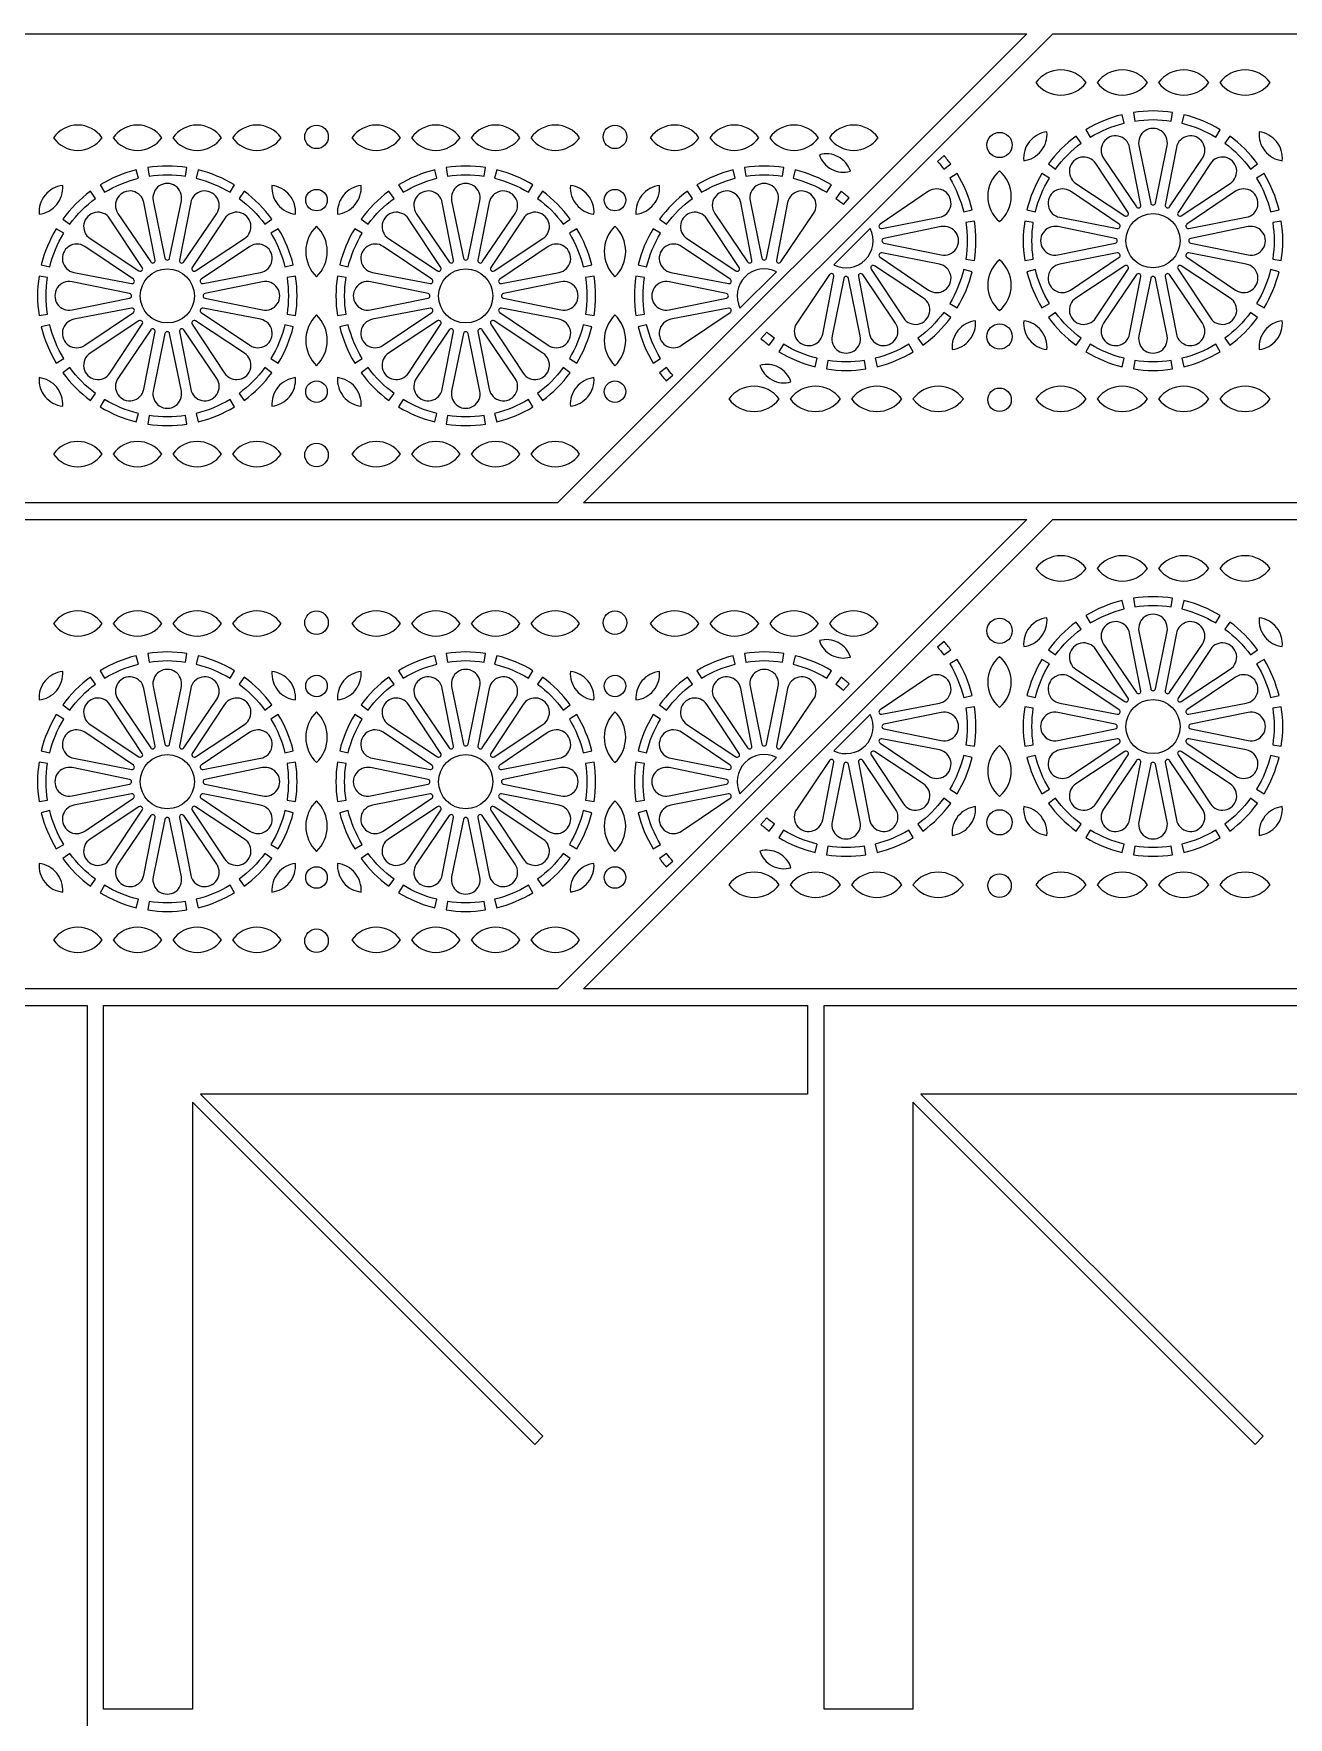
# Model space of a CAD drawing. Header units: millimetres. Extents: x 0 to 2300, y 128 to 1220.
# Drawn here: x 1020 to 1475, y 610 to 1220 of the extents above; entities that cross this region are included whole.
import ezdxf

# ---------------------------------------------------------------- set-up
doc = ezdxf.new("R2010")
doc.units = ezdxf.units.MM
doc.layers.add('CUT', color=1, linetype='CONTINUOUS')

msp = doc.modelspace()

# ---------------------------------------------------------------- linework, layer by layer
at = {"layer": 'CUT'}
for points in [[(0, 1220), (1380.362, 1220), (1210.212, 1049.85), (170.15, 1049.85)], [(2300.062, 1049.85), (1219.7, 1049.85), (1389.85, 1220), (2129.912, 1220)], [(0, 1043.85), (1380.362, 1043.85), (1210.212, 873.7), (170.15, 873.7)], [(2300.062, 873.7), (1219.7, 873.7), (1389.85, 1043.85), (2129.912, 1043.85)], [(0, 867.7), (1039.75, 867.7), (1039.75, 127.95), (0, 127.95)], [(1045.75, 867.7), (1300.9, 867.7), (1300.9, 835.55), (1080.834, 835.55), (1204.931, 711.453), (1201.997, 708.519), (1077.9, 832.616), (1077.9, 612.55), (1045.75, 612.55)], [(1306.9, 867.7), (1562.05, 867.7), (1562.05, 835.55), (1341.984, 835.55), (1466.081, 711.453), (1463.147, 708.519), (1339.05, 832.616), (1339.05, 612.55), (1306.9, 612.55)]]:
    msp.add_lwpolyline(points, close=True, dxfattribs=at)
for points in [[(1392.756, 1206.85, 0.2364948), (1383.625, 1202.275, 0.2364948), (1392.756, 1197.7, 0.2364948), (1401.888, 1202.275, 0.2364948)], [(1415.006, 1206.85, 0.2364948), (1405.875, 1202.275, 0.2364948), (1415.006, 1197.7, 0.2364948), (1424.138, 1202.275, 0.2364948)], [(1437.256, 1206.85, 0.2364948), (1428.125, 1202.275, 0.2364948), (1437.256, 1197.7, 0.2364948), (1446.388, 1202.275, 0.2364948)], [(1459.506, 1206.85, 0.2364948), (1450.375, 1202.275, 0.2364948), (1459.506, 1197.7, 0.2364948), (1468.638, 1202.275, 0.2364948)], [(1414.904, 1190.61, 0.0760115), (1401.765, 1185.169), (1403.4, 1182.478, -0.075954), (1415.65, 1187.552)], [(1433.241, 1191.429, 0.0760116), (1419.021, 1191.429), (1419.501, 1188.319, -0.0759539), (1432.761, 1188.319)], [(1450.497, 1185.169, 0.0760115), (1437.358, 1190.61), (1436.612, 1187.552, -0.075954), (1448.862, 1182.478)], [(1036.363, 1177.7, 0.2437619), (1045.189, 1182.275, 0.2437619), (1036.363, 1186.85, 0.2437619), (1027.537, 1182.275, 0.2437619)], [(1057.999, 1177.7, 0.2437619), (1066.825, 1182.275, 0.2437619), (1057.999, 1186.85, 0.2437619), (1049.173, 1182.275, 0.2437619)], [(1079.636, 1177.7, 0.2437619), (1088.462, 1182.275, 0.2437619), (1079.636, 1186.85, 0.2437619), (1070.809, 1182.275, 0.2437619)], [(1101.272, 1177.7, 0.2437619), (1110.098, 1182.275, 0.2437619), (1101.272, 1186.85, 0.2437619), (1092.446, 1182.275, 0.2437619)], [(1144.545, 1177.7, 0.2437619), (1153.371, 1182.275, 0.2437619), (1144.545, 1186.85, 0.2437619), (1135.718, 1182.275, 0.2437619)], [(1166.181, 1177.7, 0.2437619), (1175.007, 1182.275, 0.2437619), (1166.181, 1186.85, 0.2437619), (1157.355, 1182.275, 0.2437619)], [(1187.817, 1177.7, 0.2437619), (1196.644, 1182.275, 0.2437619), (1187.817, 1186.85, 0.2437619), (1178.991, 1182.275, 0.2437619)], [(1209.454, 1177.7, 0.2437619), (1218.28, 1182.275, 0.2437619), (1209.454, 1186.85, 0.2437619), (1200.628, 1182.275, 0.2437619)], [(1252.726, 1177.7, 0.2437619), (1261.553, 1182.275, 0.2437619), (1252.726, 1186.85, 0.2437619), (1243.9, 1182.275, 0.2437619)], [(1274.363, 1177.7, 0.2437619), (1283.189, 1182.275, 0.2437619), (1274.363, 1186.85, 0.2437619), (1265.537, 1182.275, 0.2437619)], [(1295.999, 1177.7, 0.2437619), (1304.825, 1182.275, 0.2437619), (1295.999, 1186.85, 0.2437619), (1287.173, 1182.275, 0.2437619)], [(1317.636, 1177.7, 0.2437619), (1326.462, 1182.275, 0.2437619), (1317.636, 1186.85, 0.2437619), (1308.809, 1182.275, 0.2437619)], [(1385.58, 1177.468, 0.1945765), (1387.664, 1184.402, 0.1945763), (1381.345, 1180.867, 0.1945763), (1379.261, 1173.933, 0.1945764)], [(1426.981, 1158.589), (1431.234, 1179.422, 1.2247824), (1421.029, 1179.422), (1425.282, 1158.589, 0.8164713)], [(1466.683, 1177.468, 0.1945764), (1473.001, 1173.933, 0.1945763), (1470.918, 1180.867, 0.1945763), (1464.598, 1184.402, 0.1945765)], [(1398.276, 1182.837, 0.0760113), (1388.219, 1172.78), (1390.76, 1170.921, -0.0759542), (1400.135, 1180.296)], [(1421.687, 1157.874), (1417.644, 1178.749, 1.2247823), (1408.215, 1174.843), (1420.117, 1157.224, 0.816472)], [(1432.145, 1157.224), (1444.047, 1174.843, 1.2247823), (1434.618, 1178.749), (1430.575, 1157.874, 0.816472)], [(1464.043, 1172.78, 0.0760113), (1453.986, 1182.837), (1452.127, 1180.296, -0.0759542), (1461.502, 1170.921)], [(1309.591, 1170.834, 0.1944666), (1316.426, 1170.116, 0.1944665), (1312.01, 1175.382, 0.1944666), (1305.175, 1176.1, 0.1944665)], [(1352.793, 1172.78, 0.0204089), (1350.396, 1175.779), (1348.022, 1173.711, -0.0203517), (1350.252, 1170.921)], [(1417.07, 1155.188), (1405.346, 1172.926, 1.2247826), (1398.13, 1165.71), (1415.868, 1153.986, 0.8164706)], [(1436.394, 1153.986), (1454.132, 1165.71, 1.2247826), (1446.916, 1172.926), (1435.192, 1155.188, 0.8164706)], [(1057.59, 1170.61, 0.0760116), (1044.451, 1165.169), (1046.086, 1162.478, -0.0759539), (1058.337, 1167.552)], [(1075.928, 1171.429, 0.0760115), (1061.707, 1171.429), (1062.188, 1168.319, -0.0759541), (1075.447, 1168.319)], [(1093.183, 1165.169, 0.0760116), (1080.044, 1170.61), (1079.298, 1167.552, -0.0759539), (1091.549, 1162.478)], [(1165.772, 1170.61, 0.0760115), (1152.633, 1165.169), (1154.268, 1162.478, -0.075954), (1166.518, 1167.552)], [(1184.11, 1171.429, 0.0760115), (1169.889, 1171.429), (1170.37, 1168.319, -0.0759541), (1183.629, 1168.319)], [(1201.365, 1165.169, 0.0760115), (1188.226, 1170.61), (1187.48, 1167.552, -0.075954), (1199.73, 1162.478)], [(1273.954, 1170.61, 0.0760115), (1260.815, 1165.169), (1262.45, 1162.478, -0.075954), (1274.7, 1167.552)], [(1292.291, 1171.429, 0.0760116), (1278.071, 1171.429), (1278.551, 1168.319, -0.0759539), (1291.811, 1168.319)], [(1309.547, 1165.169, 0.0760115), (1296.408, 1170.61), (1295.662, 1167.552, -0.075954), (1307.912, 1162.478)], [(1360.566, 1156.152, 0.0760115), (1355.125, 1169.291), (1352.434, 1167.656, -0.075954), (1357.508, 1155.406)], [(1366.241, 1161.045, 0.2204795), (1370.506, 1151.843, 0.2204795), (1374.771, 1161.045, 0.2204795), (1370.506, 1170.247, 0.2204795)], [(1385.887, 1169.291, 0.0760115), (1380.446, 1156.152), (1383.504, 1155.406, -0.075954), (1388.578, 1167.656)], [(1471.816, 1156.152, 0.0760115), (1466.375, 1169.291), (1463.684, 1167.656, -0.075954), (1468.758, 1155.406)], [(1028.715, 1158.021, 0.1945763), (1030.894, 1164.926, 0.1945764), (1024.527, 1161.476, 0.1945763), (1022.348, 1154.571, 0.1945764)], [(1040.962, 1162.837, 0.0760115), (1030.906, 1152.78), (1033.446, 1150.921, -0.0759541), (1042.822, 1160.296)], [(1064.373, 1137.874), (1060.33, 1158.749, 1.2247823), (1050.901, 1154.843), (1062.803, 1137.224, 0.816472)], [(1069.668, 1138.589), (1073.921, 1159.422, 1.2247824), (1063.715, 1159.422), (1067.968, 1138.589, 0.8164713)], [(1074.832, 1137.224), (1086.733, 1154.843, 1.2247824), (1077.305, 1158.749), (1073.262, 1137.874, 0.8164713)], [(1106.729, 1152.78, 0.0760115), (1096.673, 1162.837), (1094.813, 1160.296, -0.0759541), (1104.189, 1150.921)], [(1108.92, 1158.021, 0.1945762), (1115.286, 1154.571, 0.1945762), (1113.107, 1161.476, 0.1945762), (1106.74, 1164.926, 0.1945763)], [(1136.897, 1158.021, 0.1945763), (1139.076, 1164.926, 0.1945764), (1132.709, 1161.476, 0.1945763), (1130.53, 1154.571, 0.1945764)], [(1149.144, 1162.837, 0.0760115), (1139.088, 1152.78), (1141.628, 1150.921, -0.0759541), (1151.004, 1160.296)], [(1172.555, 1137.874), (1168.512, 1158.749, 1.2247823), (1159.083, 1154.843), (1170.985, 1137.224, 0.816472)], [(1177.85, 1138.589), (1182.103, 1159.422, 1.2247824), (1171.897, 1159.422), (1176.15, 1138.589, 0.8164713)], [(1183.014, 1137.224), (1194.915, 1154.843, 1.2247824), (1185.486, 1158.749), (1181.443, 1137.874, 0.8164713)], [(1214.911, 1152.78, 0.0760115), (1204.855, 1162.837), (1202.995, 1160.296, -0.0759541), (1212.371, 1150.921)], [(1217.101, 1158.021, 0.1945764), (1223.468, 1154.571, 0.1945763), (1221.289, 1161.476, 0.1945764), (1214.922, 1164.926, 0.1945763)], [(1245.079, 1158.021, 0.1945763), (1247.258, 1164.926, 0.1945764), (1240.891, 1161.476, 0.1945763), (1238.712, 1154.571, 0.1945764)], [(1257.326, 1162.837, 0.0760113), (1247.269, 1152.78), (1249.81, 1150.921, -0.0759542), (1259.185, 1160.296)], [(1280.737, 1137.874), (1276.694, 1158.749, 1.2247823), (1267.265, 1154.843), (1279.167, 1137.224, 0.816472)], [(1286.031, 1138.589), (1290.284, 1159.422, 1.2247824), (1280.079, 1159.422), (1284.332, 1138.589, 0.8164713)], [(1291.195, 1137.224), (1303.097, 1154.843, 1.2247823), (1293.668, 1158.749), (1289.625, 1137.874, 0.816472)], [(1316.035, 1160.44, 0.0204089), (1313.036, 1162.837), (1311.177, 1160.296, -0.0203517), (1313.967, 1158.066)], [(1327.83, 1149.369), (1348.705, 1153.412, 1.2247823), (1344.799, 1162.841), (1327.18, 1150.939, 0.816472)], [(1413.832, 1150.939), (1396.213, 1162.841, 1.2247823), (1392.307, 1153.412), (1413.182, 1149.369, 0.816472)], [(1439.08, 1149.369), (1459.955, 1153.412, 1.2247823), (1456.049, 1162.841), (1438.43, 1150.939, 0.816472)], [(1059.756, 1135.188), (1048.032, 1152.926, 1.2247826), (1040.816, 1145.71), (1058.554, 1133.986, 0.8164706)], [(1079.081, 1133.986), (1096.819, 1145.71, 1.2247824), (1089.602, 1152.926), (1077.879, 1135.188, 0.8164713)], [(1167.938, 1135.188), (1156.214, 1152.926, 1.2247826), (1148.998, 1145.71), (1166.736, 1133.986, 0.8164706)], [(1187.262, 1133.986), (1205.001, 1145.71, 1.2247823), (1197.784, 1152.926), (1186.061, 1135.188, 0.8164718)], [(1276.12, 1135.188), (1264.396, 1152.926, 1.2247826), (1257.18, 1145.71), (1274.918, 1133.986, 0.8164706)], [(1028.574, 1149.291, 0.0760115), (1023.132, 1136.152), (1026.19, 1135.406, -0.075954), (1031.265, 1147.656)], [(1114.503, 1136.152, 0.0760115), (1109.061, 1149.291), (1106.37, 1147.656, -0.075954), (1111.444, 1135.406)], [(1126.804, 1141.045, 0.2030919), (1122.908, 1150.241, 0.2030919), (1119.012, 1141.045, 0.2030919), (1122.908, 1131.849, 0.2030919)], [(1136.756, 1149.291, 0.0760115), (1131.314, 1136.152), (1134.372, 1135.406, -0.0759541), (1139.446, 1147.656)], [(1222.685, 1136.152, 0.0760115), (1217.243, 1149.291), (1214.552, 1147.656, -0.075954), (1219.626, 1135.406)], [(1234.986, 1141.045, 0.2030919), (1231.09, 1150.241, 0.2030919), (1227.194, 1141.045, 0.2030919), (1231.09, 1131.849, 0.2030919)], [(1244.937, 1149.291, 0.0760115), (1239.496, 1136.152), (1242.554, 1135.406, -0.075954), (1247.628, 1147.656)], [(1310.461, 1136.156, 0.7232414), (1323.65, 1149.345)], [(1328.545, 1144.075), (1349.378, 1139.822, 1.2247824), (1349.378, 1150.028), (1328.545, 1145.775, 0.8164713)], [(1361.385, 1137.815, 0.0760116), (1361.385, 1152.035), (1358.275, 1151.555, -0.0759539), (1358.275, 1138.295)], [(1379.627, 1152.035, 0.0760116), (1379.627, 1137.815), (1382.738, 1138.295, -0.0759539), (1382.738, 1151.555)], [(1412.467, 1145.775), (1391.634, 1150.028, 1.2247824), (1391.634, 1139.822), (1412.467, 1144.075, 0.8164713)], [(1439.795, 1144.075), (1460.628, 1139.822, 1.2247824), (1460.628, 1150.028), (1439.795, 1145.775, 0.8164713)], [(1472.635, 1137.815, 0.0760116), (1472.635, 1152.035), (1469.525, 1151.555, -0.0759539), (1469.525, 1138.295)], [(1056.519, 1130.939), (1038.899, 1142.841, 1.2247824), (1034.994, 1133.412), (1055.868, 1129.369, 0.8164714)], [(1081.767, 1129.369), (1102.641, 1133.412, 1.2247823), (1098.735, 1142.841), (1081.116, 1130.939, 0.8164718)], [(1164.7, 1130.939), (1147.081, 1142.841, 1.2247823), (1143.175, 1133.412), (1164.05, 1129.369, 0.816472)], [(1189.949, 1129.369), (1210.823, 1133.412, 1.2247823), (1206.917, 1142.841), (1189.298, 1130.939, 0.8164718)], [(1272.882, 1130.939), (1255.263, 1142.841, 1.2247823), (1251.357, 1133.412), (1272.232, 1129.369, 0.816472)], [(1323.942, 1134.662), (1335.666, 1116.924, 1.2247826), (1342.882, 1124.14), (1325.144, 1135.864, 0.8164706)], [(1327.18, 1138.911), (1344.799, 1127.009, 1.2247823), (1348.705, 1136.438), (1327.83, 1140.481, 0.816472)], [(1366.241, 1128.805, 0.2204795), (1370.506, 1119.603, 0.2204795), (1374.771, 1128.805, 0.2204795), (1370.506, 1138.007, 0.2204795)], [(1413.182, 1140.481), (1392.307, 1136.438, 1.2247823), (1396.213, 1127.009), (1413.832, 1138.911, 0.816472)], [(1415.868, 1135.864), (1398.13, 1124.14, 1.2247826), (1405.346, 1116.924), (1417.07, 1134.662, 0.8164706)], [(1435.192, 1134.662), (1446.916, 1116.924, 1.2247826), (1454.132, 1124.14), (1436.394, 1135.864, 0.8164706)], [(1438.43, 1138.911), (1456.049, 1127.009, 1.2247823), (1459.955, 1136.438), (1439.08, 1140.481, 0.816472)], [(1022.313, 1132.035, 0.0760117), (1022.313, 1117.815), (1025.425, 1118.295, -0.0759539), (1025.425, 1131.555)], [(1055.153, 1125.775), (1034.321, 1130.028, 1.2247824), (1034.321, 1119.822), (1055.153, 1124.075, 0.8164716)], [(1082.481, 1124.075), (1103.314, 1119.822, 1.2247824), (1103.314, 1130.028), (1082.481, 1125.775, 0.8164713)], [(1115.322, 1117.815, 0.0760117), (1115.322, 1132.035), (1112.211, 1131.555, -0.0759539), (1112.211, 1118.295)], [(1130.495, 1132.035, 0.0760117), (1130.495, 1117.815), (1133.607, 1118.295, -0.0759539), (1133.607, 1131.555)], [(1163.335, 1125.775), (1142.503, 1130.028, 1.2247824), (1142.503, 1119.822), (1163.335, 1124.075, 0.8164716)], [(1190.663, 1124.075), (1211.496, 1119.822, 1.2247824), (1211.496, 1130.028), (1190.663, 1125.775, 0.8164713)], [(1223.503, 1117.815, 0.0760116), (1223.503, 1132.035), (1220.393, 1131.555, -0.0759539), (1220.393, 1118.295)], [(1238.677, 1132.035, 0.0760116), (1238.677, 1117.815), (1241.788, 1118.295, -0.0759539), (1241.788, 1131.555)], [(1271.517, 1125.775), (1250.684, 1130.028, 1.2247824), (1250.684, 1119.822), (1271.517, 1124.075, 0.8164713)], [(1289.601, 1133.694, 0.7232414), (1276.412, 1120.505)], [(1308.867, 1132.626), (1296.965, 1115.007, 1.2247823), (1306.394, 1111.101), (1310.437, 1131.976, 0.816472)], [(1314.032, 1131.261), (1309.779, 1110.428, 1.2247824), (1319.984, 1110.428), (1315.731, 1131.261, 0.8164713)], [(1319.325, 1131.976), (1323.368, 1111.101, 1.2247823), (1332.797, 1115.007), (1320.895, 1132.626, 0.816472)], [(1355.125, 1120.559, 0.0760115), (1360.566, 1133.698), (1357.508, 1134.444, -0.075954), (1352.434, 1122.194)], [(1380.446, 1133.698, 0.0760115), (1385.887, 1120.559), (1388.578, 1122.194, -0.075954), (1383.504, 1134.444)], [(1420.117, 1132.626), (1408.215, 1115.007, 1.2247823), (1417.644, 1111.101), (1421.687, 1131.976, 0.816472)], [(1425.282, 1131.261), (1421.029, 1110.428, 1.2247824), (1431.234, 1110.428), (1426.981, 1131.261, 0.8164713)], [(1430.575, 1131.976), (1434.618, 1111.101, 1.2247823), (1444.047, 1115.007), (1432.145, 1132.626, 0.816472)], [(1466.375, 1120.559, 0.0760115), (1471.816, 1133.698), (1468.758, 1134.444, -0.075954), (1463.684, 1122.194)], [(1055.868, 1120.481), (1034.994, 1116.438, 1.2247824), (1038.899, 1107.009), (1056.519, 1118.911, 0.8164714)], [(1081.116, 1118.911), (1098.735, 1107.009, 1.2247823), (1102.641, 1116.438), (1081.767, 1120.481, 0.8164718)], [(1126.804, 1108.805, 0.2030919), (1122.908, 1118.001, 0.2030919), (1119.012, 1108.805, 0.2030919), (1122.908, 1099.609, 0.2030919)], [(1164.05, 1120.481), (1143.175, 1116.438, 1.2247823), (1147.081, 1107.009), (1164.7, 1118.911, 0.816472)], [(1189.298, 1118.911), (1206.917, 1107.009, 1.2247823), (1210.823, 1116.438), (1189.949, 1120.481, 0.8164718)], [(1234.986, 1108.805, 0.2030919), (1231.09, 1118.001, 0.2030919), (1227.194, 1108.805, 0.2030919), (1231.09, 1099.609, 0.2030919)], [(1272.232, 1120.481), (1251.357, 1116.438, 1.2247823), (1255.263, 1107.009), (1272.882, 1118.911, 0.816472)], [(1342.736, 1107.013, 0.0760113), (1352.793, 1117.07), (1350.252, 1118.929, -0.0759542), (1340.877, 1109.554)], [(1388.219, 1117.07, 0.0760113), (1398.276, 1107.013), (1400.135, 1109.554, -0.0759542), (1390.76, 1118.929)], [(1453.986, 1107.013, 0.0760113), (1464.043, 1117.07), (1461.502, 1118.929, -0.0759542), (1452.127, 1109.554)], [(1023.132, 1113.698, 0.0760115), (1028.574, 1100.559), (1031.265, 1102.194, -0.075954), (1026.19, 1114.444)], [(1058.554, 1115.864), (1040.816, 1104.14, 1.2247826), (1048.032, 1096.924), (1059.756, 1114.662, 0.8164706)], [(1062.803, 1112.626), (1050.901, 1095.007, 1.2247823), (1060.33, 1091.101), (1064.373, 1111.976, 0.816472)], [(1067.968, 1111.261), (1063.715, 1090.428, 1.2247824), (1073.921, 1090.428), (1069.668, 1111.261, 0.8164713)], [(1073.262, 1111.976), (1077.305, 1091.101, 1.2247824), (1086.733, 1095.007), (1074.832, 1112.626, 0.8164713)], [(1077.879, 1114.662), (1089.602, 1096.924, 1.2247824), (1096.819, 1104.14), (1079.081, 1115.864, 0.8164713)], [(1109.061, 1100.559, 0.0760115), (1114.503, 1113.698), (1111.444, 1114.444, -0.075954), (1106.37, 1102.194)], [(1131.314, 1113.698, 0.0760115), (1136.756, 1100.559), (1139.446, 1102.194, -0.0759541), (1134.372, 1114.444)], [(1166.736, 1115.864), (1148.998, 1104.14, 1.2247826), (1156.214, 1096.924), (1167.938, 1114.662, 0.8164706)], [(1170.985, 1112.626), (1159.083, 1095.007, 1.2247823), (1168.512, 1091.101), (1172.555, 1111.976, 0.816472)], [(1176.15, 1111.261), (1171.897, 1090.428, 1.2247824), (1182.103, 1090.428), (1177.85, 1111.261, 0.8164713)], [(1181.443, 1111.976), (1185.486, 1091.101, 1.2247824), (1194.915, 1095.007), (1183.014, 1112.626, 0.8164713)], [(1186.061, 1114.662), (1197.784, 1096.924, 1.2247823), (1205.001, 1104.14), (1187.262, 1115.864, 0.8164718)], [(1217.243, 1100.559, 0.0760115), (1222.685, 1113.698), (1219.626, 1114.444, -0.075954), (1214.552, 1102.194)], [(1239.496, 1113.698, 0.0760115), (1244.937, 1100.559), (1247.628, 1102.194, -0.075954), (1242.554, 1114.444)], [(1284.027, 1109.41, 0.0204089), (1287.026, 1107.013), (1288.885, 1109.554, -0.0203517), (1286.095, 1111.784)], [(1355.433, 1112.382, 0.1945764), (1353.348, 1105.448, 0.1945763), (1359.668, 1108.983, 0.1945763), (1361.751, 1115.917, 0.1945764)], [(1385.58, 1112.382, 0.1945764), (1379.261, 1115.917, 0.1945763), (1381.345, 1108.983, 0.1945763), (1387.664, 1105.448, 0.1945764)], [(1466.683, 1112.382, 0.1945764), (1464.598, 1105.448, 0.1945763), (1470.918, 1108.983, 0.1945763), (1473.001, 1115.917, 0.1945764)], [(1290.515, 1104.681, 0.0760115), (1303.654, 1099.24), (1304.4, 1102.298, -0.075954), (1292.15, 1107.372)], [(1326.108, 1099.24, 0.0760115), (1339.247, 1104.681), (1337.612, 1107.372, -0.075954), (1325.362, 1102.298)], [(1401.765, 1104.681, 0.0760115), (1414.904, 1099.24), (1415.65, 1102.298, -0.075954), (1403.4, 1107.372)], [(1437.358, 1099.24, 0.0760115), (1450.497, 1104.681), (1448.862, 1107.372, -0.075954), (1436.612, 1102.298)], [(1030.906, 1097.07, 0.0760115), (1040.962, 1087.013), (1042.822, 1089.554, -0.0759541), (1033.446, 1098.929)], [(1096.673, 1087.013, 0.0760115), (1106.729, 1097.07), (1104.189, 1098.929, -0.0759541), (1094.813, 1089.554)], [(1139.088, 1097.07, 0.0760115), (1149.144, 1087.013), (1151.004, 1089.554, -0.0759541), (1141.628, 1098.929)], [(1204.855, 1087.013, 0.0760115), (1214.911, 1097.07), (1212.371, 1098.929, -0.0759541), (1202.995, 1089.554)], [(1247.269, 1097.07, 0.0204089), (1249.666, 1094.071), (1252.04, 1096.139, -0.0203517), (1249.81, 1098.929)], [(1290.471, 1099.016, 0.1944666), (1283.636, 1099.734, 0.1944665), (1288.052, 1094.468, 0.1944666), (1294.887, 1093.75, 0.1944665)], [(1307.771, 1098.421, 0.0760116), (1321.991, 1098.421), (1321.511, 1101.531, -0.0759539), (1308.251, 1101.531)], [(1419.021, 1098.421, 0.0760116), (1433.241, 1098.421), (1432.761, 1101.531, -0.0759539), (1419.501, 1101.531)], [(1028.715, 1091.829, 0.1945764), (1022.348, 1095.279, 0.1945763), (1024.527, 1088.374, 0.1945764), (1030.894, 1084.924, 0.1945763)], [(1108.92, 1091.829, 0.1945763), (1106.74, 1084.924, 0.1945762), (1113.107, 1088.374, 0.1945762), (1115.286, 1095.279, 0.1945762)], [(1136.897, 1091.829, 0.1945764), (1130.53, 1095.279, 0.1945763), (1132.709, 1088.374, 0.1945764), (1139.076, 1084.924, 0.1945763)], [(1217.101, 1091.829, 0.1945763), (1214.922, 1084.924, 0.1945764), (1221.289, 1088.374, 0.1945763), (1223.468, 1095.279, 0.1945764)], [(1044.451, 1084.681, 0.0760116), (1057.59, 1079.24), (1058.337, 1082.298, -0.0759539), (1046.086, 1087.372)], [(1080.044, 1079.24, 0.0760116), (1093.183, 1084.681), (1091.549, 1087.372, -0.0759539), (1079.298, 1082.298)], [(1152.633, 1084.681, 0.0760115), (1165.772, 1079.24), (1166.518, 1082.298, -0.075954), (1154.268, 1087.372)], [(1188.226, 1079.24, 0.0760115), (1201.365, 1084.681), (1199.73, 1087.372, -0.075954), (1187.48, 1082.298)], [(1281.506, 1092.15, 0.2364948), (1272.375, 1087.575, 0.2364948), (1281.506, 1083, 0.2364948), (1290.638, 1087.575, 0.2364948)], [(1303.756, 1092.15, 0.2364948), (1294.625, 1087.575, 0.2364948), (1303.756, 1083, 0.2364948), (1312.888, 1087.575, 0.2364948)], [(1326.006, 1092.15, 0.2364948), (1316.875, 1087.575, 0.2364948), (1326.006, 1083, 0.2364948), (1335.138, 1087.575, 0.2364948)], [(1348.256, 1092.15, 0.2364948), (1339.125, 1087.575, 0.2364948), (1348.256, 1083, 0.2364948), (1357.388, 1087.575, 0.2364948)], [(1392.756, 1092.15, 0.2364948), (1383.625, 1087.575, 0.2364948), (1392.756, 1083, 0.2364948), (1401.888, 1087.575, 0.2364948)], [(1415.006, 1092.15, 0.2364948), (1405.875, 1087.575, 0.2364948), (1415.006, 1083, 0.2364948), (1424.138, 1087.575, 0.2364948)], [(1437.256, 1092.15, 0.2364948), (1428.125, 1087.575, 0.2364948), (1437.256, 1083, 0.2364948), (1446.388, 1087.575, 0.2364948)], [(1459.506, 1092.15, 0.2364948), (1450.375, 1087.575, 0.2364948), (1459.506, 1083, 0.2364948), (1468.638, 1087.575, 0.2364948)], [(1061.707, 1078.421, 0.0760115), (1075.928, 1078.421), (1075.447, 1081.531, -0.0759541), (1062.188, 1081.531)], [(1169.889, 1078.421, 0.0760115), (1184.11, 1078.421), (1183.629, 1081.531, -0.0759541), (1170.37, 1081.531)], [(1036.363, 1063, 0.2437619), (1045.189, 1067.575, 0.2437619), (1036.363, 1072.15, 0.2437619), (1027.537, 1067.575, 0.2437619)], [(1057.999, 1063, 0.2437619), (1066.825, 1067.575, 0.2437619), (1057.999, 1072.15, 0.2437619), (1049.173, 1067.575, 0.2437619)], [(1079.636, 1063, 0.2437619), (1088.462, 1067.575, 0.2437619), (1079.636, 1072.15, 0.2437619), (1070.809, 1067.575, 0.2437619)], [(1101.272, 1063, 0.2437619), (1110.098, 1067.575, 0.2437619), (1101.272, 1072.15, 0.2437619), (1092.446, 1067.575, 0.2437619)], [(1144.545, 1063, 0.2437619), (1153.371, 1067.575, 0.2437619), (1144.545, 1072.15, 0.2437619), (1135.718, 1067.575, 0.2437619)], [(1166.181, 1063, 0.2437619), (1175.007, 1067.575, 0.2437619), (1166.181, 1072.15, 0.2437619), (1157.355, 1067.575, 0.2437619)], [(1187.817, 1063, 0.2437619), (1196.644, 1067.575, 0.2437619), (1187.817, 1072.15, 0.2437619), (1178.991, 1067.575, 0.2437619)], [(1209.454, 1063, 0.2437619), (1218.28, 1067.575, 0.2437619), (1209.454, 1072.15, 0.2437619), (1200.628, 1067.575, 0.2437619)], [(1392.756, 1030.7, 0.2364948), (1383.625, 1026.125, 0.2364948), (1392.756, 1021.55, 0.2364948), (1401.888, 1026.125, 0.2364948)], [(1415.006, 1030.7, 0.2364948), (1405.875, 1026.125, 0.2364948), (1415.006, 1021.55, 0.2364948), (1424.138, 1026.125, 0.2364948)], [(1437.256, 1030.7, 0.2364948), (1428.125, 1026.125, 0.2364948), (1437.256, 1021.55, 0.2364948), (1446.388, 1026.125, 0.2364948)], [(1459.506, 1030.7, 0.2364948), (1450.375, 1026.125, 0.2364948), (1459.506, 1021.55, 0.2364948), (1468.638, 1026.125, 0.2364948)], [(1414.904, 1014.46, 0.0760115), (1401.765, 1009.019), (1403.4, 1006.328, -0.075954), (1415.65, 1011.402)], [(1433.241, 1015.279, 0.0760116), (1419.021, 1015.279), (1419.501, 1012.169, -0.0759539), (1432.761, 1012.169)], [(1450.497, 1009.019, 0.0760115), (1437.358, 1014.46), (1436.612, 1011.402, -0.075954), (1448.862, 1006.328)], [(1036.363, 1001.55, 0.2437619), (1045.189, 1006.125, 0.2437619), (1036.363, 1010.7, 0.2437619), (1027.537, 1006.125, 0.2437619)], [(1057.999, 1001.55, 0.2437619), (1066.825, 1006.125, 0.2437619), (1057.999, 1010.7, 0.2437619), (1049.173, 1006.125, 0.2437619)], [(1079.636, 1001.55, 0.2437619), (1088.462, 1006.125, 0.2437619), (1079.636, 1010.7, 0.2437619), (1070.809, 1006.125, 0.2437619)], [(1101.272, 1001.55, 0.2437619), (1110.098, 1006.125, 0.2437619), (1101.272, 1010.7, 0.2437619), (1092.446, 1006.125, 0.2437619)], [(1144.545, 1001.55, 0.2437619), (1153.371, 1006.125, 0.2437619), (1144.545, 1010.7, 0.2437619), (1135.718, 1006.125, 0.2437619)], [(1166.181, 1001.55, 0.2437619), (1175.007, 1006.125, 0.2437619), (1166.181, 1010.7, 0.2437619), (1157.355, 1006.125, 0.2437619)], [(1187.817, 1001.55, 0.2437619), (1196.644, 1006.125, 0.2437619), (1187.817, 1010.7, 0.2437619), (1178.991, 1006.125, 0.2437619)], [(1209.454, 1001.55, 0.2437619), (1218.28, 1006.125, 0.2437619), (1209.454, 1010.7, 0.2437619), (1200.628, 1006.125, 0.2437619)], [(1252.726, 1001.55, 0.2437619), (1261.553, 1006.125, 0.2437619), (1252.726, 1010.7, 0.2437619), (1243.9, 1006.125, 0.2437619)], [(1274.363, 1001.55, 0.2437619), (1283.189, 1006.125, 0.2437619), (1274.363, 1010.7, 0.2437619), (1265.537, 1006.125, 0.2437619)], [(1295.999, 1001.55, 0.2437619), (1304.825, 1006.125, 0.2437619), (1295.999, 1010.7, 0.2437619), (1287.173, 1006.125, 0.2437619)], [(1317.636, 1001.55, 0.2437619), (1326.462, 1006.125, 0.2437619), (1317.636, 1010.7, 0.2437619), (1308.809, 1006.125, 0.2437619)], [(1385.58, 1001.318, 0.1945765), (1387.664, 1008.252, 0.1945763), (1381.345, 1004.717, 0.1945763), (1379.261, 997.783, 0.1945764)], [(1426.981, 982.439), (1431.234, 1003.272, 1.2247824), (1421.029, 1003.272), (1425.282, 982.439, 0.8164713)], [(1466.683, 1001.318, 0.1945764), (1473.001, 997.783, 0.1945763), (1470.918, 1004.717, 0.1945763), (1464.598, 1008.252, 0.1945765)], [(1398.276, 1006.687, 0.0760113), (1388.219, 996.63), (1390.76, 994.771, -0.0759542), (1400.135, 1004.146)], [(1421.687, 981.724), (1417.644, 1002.599, 1.2247823), (1408.215, 998.693), (1420.117, 981.074, 0.816472)], [(1432.145, 981.074), (1444.047, 998.693, 1.2247823), (1434.618, 1002.599), (1430.575, 981.724, 0.816472)], [(1464.043, 996.63, 0.0760113), (1453.986, 1006.687), (1452.127, 1004.146, -0.0759542), (1461.502, 994.771)], [(1075.928, 995.279, 0.0760115), (1061.707, 995.279), (1062.188, 992.169, -0.0759541), (1075.447, 992.169)], [(1184.11, 995.279, 0.0760115), (1169.889, 995.279), (1170.37, 992.169, -0.0759541), (1183.629, 992.169)], [(1292.291, 995.279, 0.0760116), (1278.071, 995.279), (1278.551, 992.169, -0.0759539), (1291.811, 992.169)], [(1309.591, 994.684, 0.1944666), (1316.426, 993.966, 0.1944665), (1312.01, 999.232, 0.1944666), (1305.175, 999.95, 0.1944665)], [(1352.793, 996.63, 0.0204089), (1350.396, 999.629), (1348.022, 997.561, -0.0203517), (1350.252, 994.771)], [(1417.07, 979.038), (1405.346, 996.776, 1.2247826), (1398.13, 989.56), (1415.868, 977.836, 0.8164706)], [(1436.394, 977.836), (1454.132, 989.56, 1.2247826), (1446.916, 996.776), (1435.192, 979.038, 0.8164706)], [(1057.59, 994.46, 0.0760116), (1044.451, 989.019), (1046.086, 986.328, -0.0759539), (1058.337, 991.402)], [(1069.668, 962.439), (1073.921, 983.272, 1.2247824), (1063.715, 983.272), (1067.968, 962.439, 0.8164713)], [(1093.183, 989.019, 0.0760116), (1080.044, 994.46), (1079.298, 991.402, -0.0759539), (1091.549, 986.328)], [(1165.772, 994.46, 0.0760115), (1152.633, 989.019), (1154.268, 986.328, -0.075954), (1166.518, 991.402)], [(1177.85, 962.439), (1182.103, 983.272, 1.2247824), (1171.897, 983.272), (1176.15, 962.439, 0.8164713)], [(1201.365, 989.019, 0.0760115), (1188.226, 994.46), (1187.48, 991.402, -0.075954), (1199.73, 986.328)], [(1273.954, 994.46, 0.0760115), (1260.815, 989.019), (1262.45, 986.328, -0.075954), (1274.7, 991.402)], [(1286.031, 962.439), (1290.284, 983.272, 1.2247824), (1280.079, 983.272), (1284.332, 962.439, 0.8164713)], [(1309.547, 989.019, 0.0760115), (1296.408, 994.46), (1295.662, 991.402, -0.075954), (1307.912, 986.328)], [(1360.566, 980.002, 0.0760115), (1355.125, 993.141), (1352.434, 991.506, -0.075954), (1357.508, 979.256)], [(1366.241, 984.895, 0.2204795), (1370.506, 975.693, 0.2204795), (1374.771, 984.895, 0.2204795), (1370.506, 994.097, 0.2204795)], [(1385.887, 993.141, 0.0760115), (1380.446, 980.002), (1383.504, 979.256, -0.075954), (1388.578, 991.506)], [(1471.816, 980.002, 0.0760115), (1466.375, 993.141), (1463.684, 991.506, -0.075954), (1468.758, 979.256)], [(1028.715, 981.871, 0.1945763), (1030.894, 988.776, 0.1945764), (1024.527, 985.326, 0.1945763), (1022.348, 978.421, 0.1945764)], [(1040.962, 986.687, 0.0760115), (1030.906, 976.63), (1033.446, 974.771, -0.0759541), (1042.822, 984.146)], [(1064.373, 961.724), (1060.33, 982.599, 1.2247823), (1050.901, 978.693), (1062.803, 961.074, 0.816472)], [(1074.832, 961.074), (1086.733, 978.693, 1.2247824), (1077.305, 982.599), (1073.262, 961.724, 0.8164713)], [(1106.729, 976.63, 0.0760115), (1096.673, 986.687), (1094.813, 984.146, -0.0759541), (1104.189, 974.771)], [(1108.92, 981.871, 0.1945762), (1115.286, 978.421, 0.1945762), (1113.107, 985.326, 0.1945762), (1106.74, 988.776, 0.1945763)], [(1136.897, 981.871, 0.1945763), (1139.076, 988.776, 0.1945764), (1132.709, 985.326, 0.1945763), (1130.53, 978.421, 0.1945764)], [(1149.144, 986.687, 0.0760115), (1139.088, 976.63), (1141.628, 974.771, -0.0759541), (1151.004, 984.146)], [(1172.555, 961.724), (1168.512, 982.599, 1.2247823), (1159.083, 978.693), (1170.985, 961.074, 0.816472)], [(1183.014, 961.074), (1194.915, 978.693, 1.2247824), (1185.486, 982.599), (1181.443, 961.724, 0.8164713)], [(1214.911, 976.63, 0.0760115), (1204.855, 986.687), (1202.995, 984.146, -0.0759541), (1212.371, 974.771)], [(1217.101, 981.871, 0.1945764), (1223.468, 978.421, 0.1945763), (1221.289, 985.326, 0.1945764), (1214.922, 988.776, 0.1945763)], [(1245.079, 981.871, 0.1945763), (1247.258, 988.776, 0.1945764), (1240.891, 985.326, 0.1945763), (1238.712, 978.421, 0.1945764)], [(1257.326, 986.687, 0.0760113), (1247.269, 976.63), (1249.81, 974.771, -0.0759542), (1259.185, 984.146)], [(1280.737, 961.724), (1276.694, 982.599, 1.2247823), (1267.265, 978.693), (1279.167, 961.074, 0.816472)], [(1291.195, 961.074), (1303.097, 978.693, 1.2247823), (1293.668, 982.599), (1289.625, 961.724, 0.816472)], [(1316.035, 984.29, 0.0204089), (1313.036, 986.687), (1311.177, 984.146, -0.0203517), (1313.967, 981.916)], [(1327.83, 973.219), (1348.705, 977.262, 1.2247823), (1344.799, 986.691), (1327.18, 974.789, 0.816472)], [(1413.832, 974.789), (1396.213, 986.691, 1.2247823), (1392.307, 977.262), (1413.182, 973.219, 0.816472)], [(1439.08, 973.219), (1459.955, 977.262, 1.2247823), (1456.049, 986.691), (1438.43, 974.789, 0.816472)], [(1059.756, 959.038), (1048.032, 976.776, 1.2247826), (1040.816, 969.56), (1058.554, 957.836, 0.8164706)], [(1079.081, 957.836), (1096.819, 969.56, 1.2247824), (1089.602, 976.776), (1077.879, 959.038, 0.8164713)], [(1167.938, 959.038), (1156.214, 976.776, 1.2247826), (1148.998, 969.56), (1166.736, 957.836, 0.8164706)], [(1187.262, 957.836), (1205.001, 969.56, 1.2247823), (1197.784, 976.776), (1186.061, 959.038, 0.8164718)], [(1276.12, 959.038), (1264.396, 976.776, 1.2247826), (1257.18, 969.56), (1274.918, 957.836, 0.8164706)], [(1028.574, 973.141, 0.0760115), (1023.132, 960.002), (1026.19, 959.256, -0.075954), (1031.265, 971.506)], [(1114.503, 960.002, 0.0760115), (1109.061, 973.141), (1106.37, 971.506, -0.075954), (1111.444, 959.256)], [(1126.804, 964.895, 0.2030919), (1122.908, 974.091, 0.2030919), (1119.012, 964.895, 0.2030919), (1122.908, 955.699, 0.2030919)], [(1136.756, 973.141, 0.0760115), (1131.314, 960.002), (1134.372, 959.256, -0.0759541), (1139.446, 971.506)], [(1222.685, 960.002, 0.0760115), (1217.243, 973.141), (1214.552, 971.506, -0.075954), (1219.626, 959.256)], [(1234.986, 964.895, 0.2030919), (1231.09, 974.091, 0.2030919), (1227.194, 964.895, 0.2030919), (1231.09, 955.699, 0.2030919)], [(1244.937, 973.141, 0.0760115), (1239.496, 960.002), (1242.554, 959.256, -0.075954), (1247.628, 971.506)], [(1310.461, 960.006, 0.7232414), (1323.65, 973.195)], [(1328.545, 967.925), (1349.378, 963.672, 1.2247824), (1349.378, 973.878), (1328.545, 969.625, 0.8164713)], [(1361.385, 961.665, 0.0760116), (1361.385, 975.885), (1358.275, 975.405, -0.0759539), (1358.275, 962.145)], [(1379.627, 975.885, 0.0760116), (1379.627, 961.665), (1382.738, 962.145, -0.0759539), (1382.738, 975.405)], [(1412.467, 969.625), (1391.634, 973.878, 1.2247824), (1391.634, 963.672), (1412.467, 967.925, 0.8164713)], [(1439.795, 967.925), (1460.628, 963.672, 1.2247824), (1460.628, 973.878), (1439.795, 969.625, 0.8164713)], [(1472.635, 961.665, 0.0760116), (1472.635, 975.885), (1469.525, 975.405, -0.0759539), (1469.525, 962.145)], [(1056.519, 954.789), (1038.899, 966.691, 1.2247824), (1034.994, 957.262), (1055.868, 953.219, 0.8164714)], [(1081.767, 953.219), (1102.641, 957.262, 1.2247823), (1098.735, 966.691), (1081.116, 954.789, 0.8164718)], [(1164.7, 954.789), (1147.081, 966.691, 1.2247823), (1143.175, 957.262), (1164.05, 953.219, 0.816472)], [(1189.949, 953.219), (1210.823, 957.262, 1.2247823), (1206.917, 966.691), (1189.298, 954.789, 0.8164718)], [(1272.882, 954.789), (1255.263, 966.691, 1.2247823), (1251.357, 957.262), (1272.232, 953.219, 0.816472)], [(1289.601, 957.544, 0.7232414), (1276.412, 944.355)], [(1323.942, 958.512), (1335.666, 940.774, 1.2247826), (1342.882, 947.99), (1325.144, 959.714, 0.8164706)], [(1327.18, 962.761), (1344.799, 950.859, 1.2247823), (1348.705, 960.288), (1327.83, 964.331, 0.816472)], [(1366.241, 952.655, 0.2204795), (1370.506, 943.453, 0.2204795), (1374.771, 952.655, 0.2204795), (1370.506, 961.857, 0.2204795)], [(1413.182, 964.331), (1392.307, 960.288, 1.2247823), (1396.213, 950.859), (1413.832, 962.761, 0.816472)], [(1415.868, 959.714), (1398.13, 947.99, 1.2247826), (1405.346, 940.774), (1417.07, 958.512, 0.8164706)], [(1435.192, 958.512), (1446.916, 940.774, 1.2247826), (1454.132, 947.99), (1436.394, 959.714, 0.8164706)], [(1438.43, 962.761), (1456.049, 950.859, 1.2247823), (1459.955, 960.288), (1439.08, 964.331, 0.816472)], [(1022.313, 955.885, 0.0760117), (1022.313, 941.665), (1025.425, 942.145, -0.0759539), (1025.425, 955.405)], [(1055.153, 949.625), (1034.321, 953.878, 1.2247824), (1034.321, 943.672), (1055.153, 947.925, 0.8164716)], [(1082.481, 947.925), (1103.314, 943.672, 1.2247824), (1103.314, 953.878), (1082.481, 949.625, 0.8164713)], [(1115.322, 941.665, 0.0760117), (1115.322, 955.885), (1112.211, 955.405, -0.0759539), (1112.211, 942.145)], [(1130.495, 955.885, 0.0760117), (1130.495, 941.665), (1133.607, 942.145, -0.0759539), (1133.607, 955.405)], [(1163.335, 949.625), (1142.503, 953.878, 1.2247824), (1142.503, 943.672), (1163.335, 947.925, 0.8164716)], [(1190.663, 947.925), (1211.496, 943.672, 1.2247824), (1211.496, 953.878), (1190.663, 949.625, 0.8164713)], [(1223.503, 941.665, 0.0760116), (1223.503, 955.885), (1220.393, 955.405, -0.0759539), (1220.393, 942.145)], [(1238.677, 955.885, 0.0760116), (1238.677, 941.665), (1241.788, 942.145, -0.0759539), (1241.788, 955.405)], [(1271.517, 949.625), (1250.684, 953.878, 1.2247824), (1250.684, 943.672), (1271.517, 947.925, 0.8164713)], [(1308.867, 956.476), (1296.965, 938.857, 1.2247823), (1306.394, 934.951), (1310.437, 955.826, 0.816472)], [(1314.032, 955.111), (1309.779, 934.278, 1.2247824), (1319.984, 934.278), (1315.731, 955.111, 0.8164713)], [(1319.325, 955.826), (1323.368, 934.951, 1.2247823), (1332.797, 938.857), (1320.895, 956.476, 0.816472)], [(1355.125, 944.409, 0.0760115), (1360.566, 957.548), (1357.508, 958.294, -0.075954), (1352.434, 946.044)], [(1380.446, 957.548, 0.0760115), (1385.887, 944.409), (1388.578, 946.044, -0.075954), (1383.504, 958.294)], [(1420.117, 956.476), (1408.215, 938.857, 1.2247823), (1417.644, 934.951), (1421.687, 955.826, 0.816472)], [(1425.282, 955.111), (1421.029, 934.278, 1.2247824), (1431.234, 934.278), (1426.981, 955.111, 0.8164713)], [(1430.575, 955.826), (1434.618, 934.951, 1.2247823), (1444.047, 938.857), (1432.145, 956.476, 0.816472)], [(1466.375, 944.409, 0.0760115), (1471.816, 957.548), (1468.758, 958.294, -0.075954), (1463.684, 946.044)], [(1055.868, 944.331), (1034.994, 940.288, 1.2247824), (1038.899, 930.859), (1056.519, 942.761, 0.8164714)], [(1081.116, 942.761), (1098.735, 930.859, 1.2247823), (1102.641, 940.288), (1081.767, 944.331, 0.8164718)], [(1126.804, 932.655, 0.2030919), (1122.908, 941.851, 0.2030919), (1119.012, 932.655, 0.2030919), (1122.908, 923.459, 0.2030919)], [(1164.05, 944.331), (1143.175, 940.288, 1.2247823), (1147.081, 930.859), (1164.7, 942.761, 0.816472)], [(1189.298, 942.761), (1206.917, 930.859, 1.2247823), (1210.823, 940.288), (1189.949, 944.331, 0.8164718)], [(1234.986, 932.655, 0.2030919), (1231.09, 941.851, 0.2030919), (1227.194, 932.655, 0.2030919), (1231.09, 923.459, 0.2030919)], [(1272.232, 944.331), (1251.357, 940.288, 1.2247823), (1255.263, 930.859), (1272.882, 942.761, 0.816472)], [(1342.736, 930.863, 0.0760113), (1352.793, 940.92), (1350.252, 942.779, -0.0759542), (1340.877, 933.404)], [(1388.219, 940.92, 0.0760113), (1398.276, 930.863), (1400.135, 933.404, -0.0759542), (1390.76, 942.779)], [(1453.986, 930.863, 0.0760113), (1464.043, 940.92), (1461.502, 942.779, -0.0759542), (1452.127, 933.404)], [(1023.132, 937.548, 0.0760115), (1028.574, 924.409), (1031.265, 926.044, -0.075954), (1026.19, 938.294)], [(1058.554, 939.714), (1040.816, 927.99, 1.2247826), (1048.032, 920.774), (1059.756, 938.512, 0.8164706)], [(1062.803, 936.476), (1050.901, 918.857, 1.2247823), (1060.33, 914.951), (1064.373, 935.826, 0.816472)], [(1067.968, 935.111), (1063.715, 914.278, 1.2247824), (1073.921, 914.278), (1069.668, 935.111, 0.8164713)], [(1073.262, 935.826), (1077.305, 914.951, 1.2247824), (1086.733, 918.857), (1074.832, 936.476, 0.8164713)], [(1077.879, 938.512), (1089.602, 920.774, 1.2247824), (1096.819, 927.99), (1079.081, 939.714, 0.8164713)], [(1109.061, 924.409, 0.0760115), (1114.503, 937.548), (1111.444, 938.294, -0.075954), (1106.37, 926.044)], [(1131.314, 937.548, 0.0760115), (1136.756, 924.409), (1139.446, 926.044, -0.0759541), (1134.372, 938.294)], [(1166.736, 939.714), (1148.998, 927.99, 1.2247826), (1156.214, 920.774), (1167.938, 938.512, 0.8164706)], [(1170.985, 936.476), (1159.083, 918.857, 1.2247823), (1168.512, 914.951), (1172.555, 935.826, 0.816472)], [(1176.15, 935.111), (1171.897, 914.278, 1.2247824), (1182.103, 914.278), (1177.85, 935.111, 0.8164713)], [(1181.443, 935.826), (1185.486, 914.951, 1.2247824), (1194.915, 918.857), (1183.014, 936.476, 0.8164713)], [(1186.061, 938.512), (1197.784, 920.774, 1.2247823), (1205.001, 927.99), (1187.262, 939.714, 0.8164718)], [(1217.243, 924.409, 0.0760115), (1222.685, 937.548), (1219.626, 938.294, -0.075954), (1214.552, 926.044)], [(1239.496, 937.548, 0.0760115), (1244.937, 924.409), (1247.628, 926.044, -0.075954), (1242.554, 938.294)], [(1284.027, 933.26, 0.0204089), (1287.026, 930.863), (1288.885, 933.404, -0.0203517), (1286.095, 935.634)], [(1355.433, 936.232, 0.1945764), (1353.348, 929.298, 0.1945763), (1359.668, 932.833, 0.1945763), (1361.751, 939.767, 0.1945764)], [(1385.58, 936.232, 0.1945764), (1379.261, 939.767, 0.1945763), (1381.345, 932.833, 0.1945763), (1387.664, 929.298, 0.1945764)], [(1466.683, 936.232, 0.1945764), (1464.598, 929.298, 0.1945763), (1470.918, 932.833, 0.1945763), (1473.001, 939.767, 0.1945764)], [(1290.515, 928.531, 0.0760115), (1303.654, 923.09), (1304.4, 926.148, -0.075954), (1292.15, 931.222)], [(1326.108, 923.09, 0.0760115), (1339.247, 928.531), (1337.612, 931.222, -0.075954), (1325.362, 926.148)], [(1401.765, 928.531, 0.0760115), (1414.904, 923.09), (1415.65, 926.148, -0.075954), (1403.4, 931.222)], [(1437.358, 923.09, 0.0760115), (1450.497, 928.531), (1448.862, 931.222, -0.075954), (1436.612, 926.148)], [(1030.906, 920.92, 0.0760115), (1040.962, 910.863), (1042.822, 913.404, -0.0759541), (1033.446, 922.779)], [(1096.673, 910.863, 0.0760115), (1106.729, 920.92), (1104.189, 922.779, -0.0759541), (1094.813, 913.404)], [(1139.088, 920.92, 0.0760115), (1149.144, 910.863), (1151.004, 913.404, -0.0759541), (1141.628, 922.779)], [(1204.855, 910.863, 0.0760115), (1214.911, 920.92), (1212.371, 922.779, -0.0759541), (1202.995, 913.404)], [(1247.269, 920.92, 0.0204089), (1249.666, 917.921), (1252.04, 919.989, -0.0203517), (1249.81, 922.779)], [(1290.471, 922.866, 0.1944666), (1283.636, 923.584, 0.1944665), (1288.052, 918.318, 0.1944666), (1294.887, 917.6, 0.1944665)], [(1307.771, 922.271, 0.0760116), (1321.991, 922.271), (1321.511, 925.381, -0.0759539), (1308.251, 925.381)], [(1419.021, 922.271, 0.0760116), (1433.241, 922.271), (1432.761, 925.381, -0.0759539), (1419.501, 925.381)], [(1028.715, 915.679, 0.1945764), (1022.348, 919.129, 0.1945763), (1024.527, 912.224, 0.1945764), (1030.894, 908.774, 0.1945763)], [(1108.92, 915.679, 0.1945763), (1106.74, 908.774, 0.1945762), (1113.107, 912.224, 0.1945762), (1115.286, 919.129, 0.1945762)], [(1136.897, 915.679, 0.1945764), (1130.53, 919.129, 0.1945763), (1132.709, 912.224, 0.1945764), (1139.076, 908.774, 0.1945763)], [(1217.101, 915.679, 0.1945763), (1214.922, 908.774, 0.1945764), (1221.289, 912.224, 0.1945763), (1223.468, 919.129, 0.1945764)], [(1281.506, 916, 0.2364948), (1272.375, 911.425, 0.2364948), (1281.506, 906.85, 0.2364948), (1290.638, 911.425, 0.2364948)], [(1303.756, 916, 0.2364948), (1294.625, 911.425, 0.2364948), (1303.756, 906.85, 0.2364948), (1312.888, 911.425, 0.2364948)], [(1326.006, 916, 0.2364948), (1316.875, 911.425, 0.2364948), (1326.006, 906.85, 0.2364948), (1335.138, 911.425, 0.2364948)], [(1348.256, 916, 0.2364948), (1339.125, 911.425, 0.2364948), (1348.256, 906.85, 0.2364948), (1357.388, 911.425, 0.2364948)], [(1392.756, 916, 0.2364948), (1383.625, 911.425, 0.2364948), (1392.756, 906.85, 0.2364948), (1401.888, 911.425, 0.2364948)], [(1415.006, 916, 0.2364948), (1405.875, 911.425, 0.2364948), (1415.006, 906.85, 0.2364948), (1424.138, 911.425, 0.2364948)], [(1437.256, 916, 0.2364948), (1428.125, 911.425, 0.2364948), (1437.256, 906.85, 0.2364948), (1446.388, 911.425, 0.2364948)], [(1459.506, 916, 0.2364948), (1450.375, 911.425, 0.2364948), (1459.506, 906.85, 0.2364948), (1468.638, 911.425, 0.2364948)], [(1044.451, 908.531, 0.0760116), (1057.59, 903.09), (1058.337, 906.148, -0.0759539), (1046.086, 911.222)], [(1080.044, 903.09, 0.0760116), (1093.183, 908.531), (1091.549, 911.222, -0.0759539), (1079.298, 906.148)], [(1152.633, 908.531, 0.0760115), (1165.772, 903.09), (1166.518, 906.148, -0.075954), (1154.268, 911.222)], [(1188.226, 903.09, 0.0760115), (1201.365, 908.531), (1199.73, 911.222, -0.075954), (1187.48, 906.148)], [(1061.707, 902.271, 0.0760115), (1075.928, 902.271), (1075.447, 905.381, -0.0759541), (1062.188, 905.381)], [(1169.889, 902.271, 0.0760115), (1184.11, 902.271), (1183.629, 905.381, -0.0759541), (1170.37, 905.381)], [(1036.363, 886.85, 0.2437619), (1045.189, 891.425, 0.2437619), (1036.363, 896, 0.2437619), (1027.537, 891.425, 0.2437619)], [(1057.999, 886.85, 0.2437619), (1066.825, 891.425, 0.2437619), (1057.999, 896, 0.2437619), (1049.173, 891.425, 0.2437619)], [(1079.636, 886.85, 0.2437619), (1088.462, 891.425, 0.2437619), (1079.636, 896, 0.2437619), (1070.809, 891.425, 0.2437619)], [(1101.272, 886.85, 0.2437619), (1110.098, 891.425, 0.2437619), (1101.272, 896, 0.2437619), (1092.446, 891.425, 0.2437619)], [(1144.545, 886.85, 0.2437619), (1153.371, 891.425, 0.2437619), (1144.545, 896, 0.2437619), (1135.718, 891.425, 0.2437619)], [(1166.181, 886.85, 0.2437619), (1175.007, 891.425, 0.2437619), (1166.181, 896, 0.2437619), (1157.355, 891.425, 0.2437619)], [(1187.817, 886.85, 0.2437619), (1196.644, 891.425, 0.2437619), (1187.817, 896, 0.2437619), (1178.991, 891.425, 0.2437619)], [(1209.454, 886.85, 0.2437619), (1218.28, 891.425, 0.2437619), (1209.454, 896, 0.2437619), (1200.628, 891.425, 0.2437619)]]:
    msp.add_lwpolyline(points, format="xyb", close=True, dxfattribs=at)
for centre, radius in [((1122.908, 1182.585), 4.265), ((1231.09, 1182.585), 4.265), ((1370.506, 1179.645), 4.575), ((1122.908, 1159.645), 3.896), ((1231.09, 1159.645), 3.896), ((1426.131, 1144.925), 9.82), ((1068.817, 1124.925), 9.82), ((1176.999, 1124.925), 9.82), ((1370.506, 1110.205), 4.575), ((1122.908, 1090.205), 3.896), ((1231.09, 1090.205), 3.896), ((1370.506, 1087.265), 4.265), ((1122.908, 1067.265), 4.265), ((1122.908, 1006.435), 4.265), ((1231.09, 1006.435), 4.265), ((1370.506, 1003.495), 4.575), ((1122.908, 983.495), 3.896), ((1231.09, 983.495), 3.896), ((1426.131, 968.775), 9.82), ((1068.817, 948.775), 9.82), ((1176.999, 948.775), 9.82), ((1370.506, 934.055), 4.575), ((1122.908, 914.055), 3.896), ((1231.09, 914.055), 3.896), ((1370.506, 911.115), 4.265), ((1122.908, 891.115), 4.265)]:
    msp.add_circle(centre, radius, dxfattribs=at)

doc.saveas('drawing.dxf')
